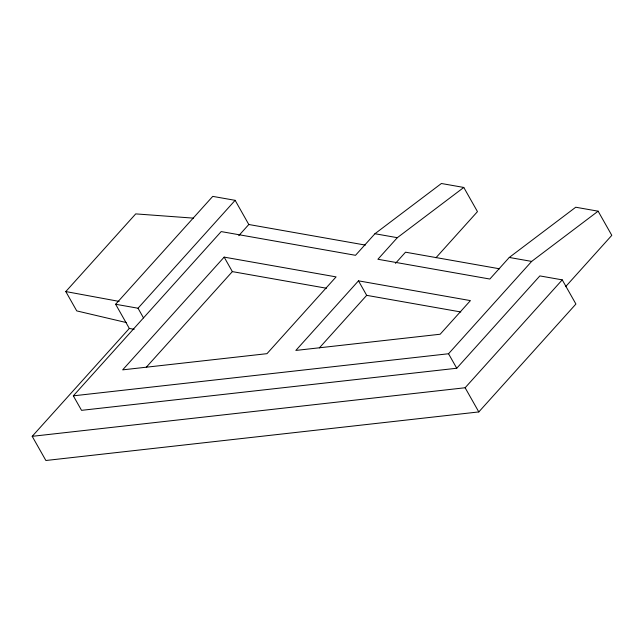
<?xml version="1.0" encoding="UTF-8"?>
<svg xmlns="http://www.w3.org/2000/svg" width="644" height="644" viewBox="0 0 644 644"><rect width="100%" height="100%" fill="white"/><g stroke="black" fill="none" stroke-linecap="round" stroke-linejoin="round"><path stroke-width="0.97" d="M126.393 322.572L76.741 310.899L65.801 291.563L135.723 213.888L193.53 218.139M134.177 329.301L129.315 328.44L115.638 304.266L212.745 196.38L235.141 200.332L248.809 224.506L365.365 245.09M115.638 304.266L138.025 308.226L235.141 200.332M435.948 257.761L477.47 211.626L463.793 187.452L441.406 183.5L374.937 233.732L355.512 255.306L221.182 231.582L73.327 395.843L81.538 410.341L456.741 368.247L539.857 275.914L562.244 279.866L575.921 304.04L478.806 411.927L45.877 460.5L32.2 436.326L129.315 328.44M238.763 235.672L248.809 224.506M224.152 257.117L122.666 369.857L266.978 353.669L336.088 276.888L224.152 257.117L232.355 271.615L326.468 288.238M146.325 367.185L232.355 271.615M358.483 280.84L295.838 350.433L440.15 334.236L470.418 300.611L358.483 280.84L366.686 295.346L460.79 311.962M463.793 187.452L397.324 237.684L377.899 259.266L489.843 279.037L509.267 257.455L575.736 207.231L598.123 211.184L611.8 235.35L565.585 286.693M319.368 347.905L366.686 295.346M395.48 263.348L405.527 252.19L499.639 268.814M73.327 395.843L448.538 353.749L531.654 261.408L598.123 211.184M32.2 436.326L465.129 387.752L562.244 279.866M374.937 233.732L397.324 237.684M509.267 257.455L531.654 261.408M65.801 291.563L119.116 301.4M448.538 353.749L456.741 368.247M465.129 387.752L478.806 411.927M138.025 308.226L143.491 317.894"/></g></svg>
